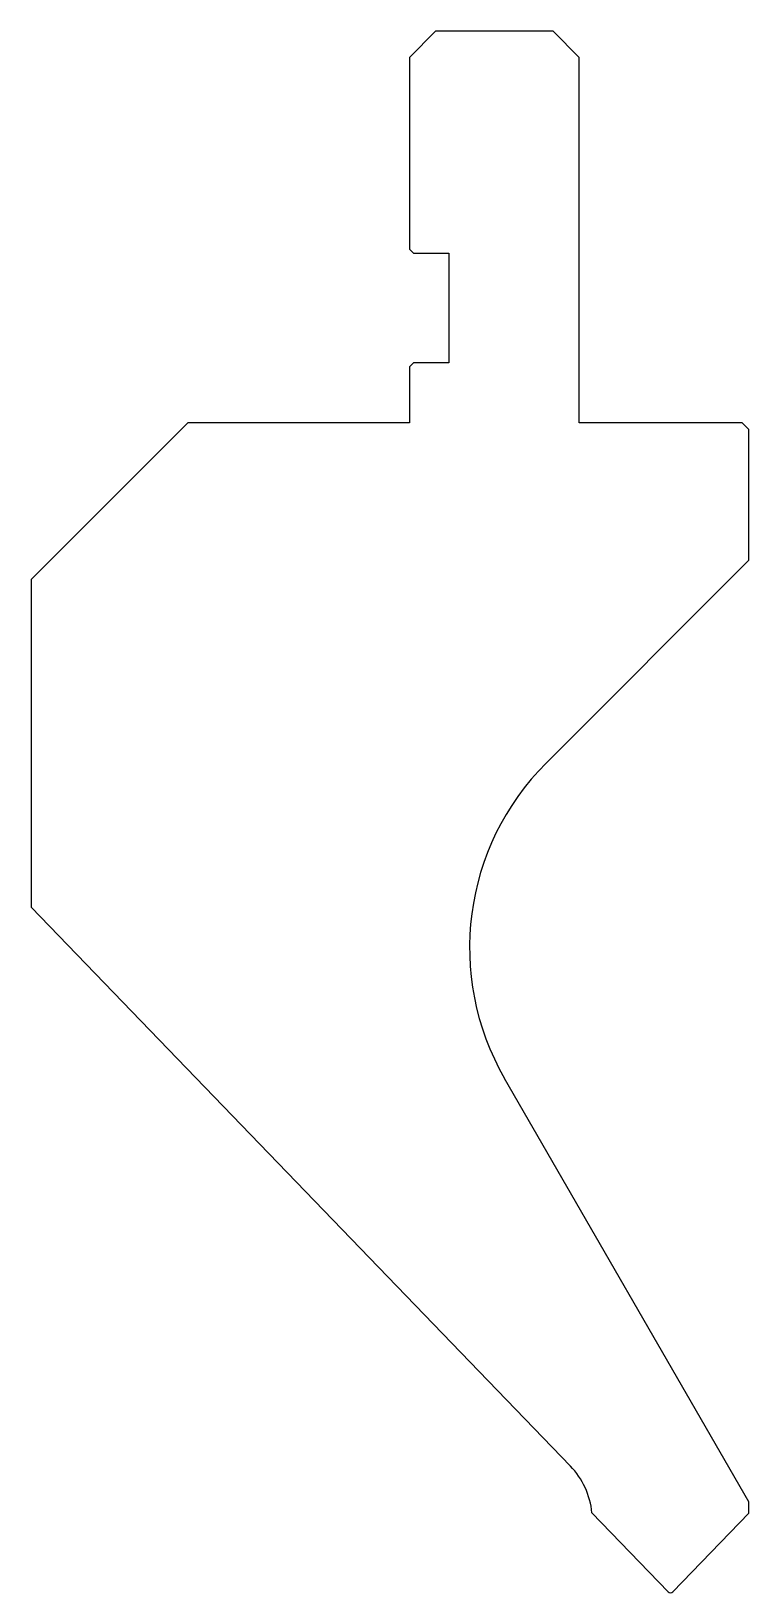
# Model space of a CAD drawing. Header units: metres. Extents: x -54 to 1, y -49 to 70.
import ezdxf

# ---------------------------------------------------------------- set-up
doc = ezdxf.new("R2010")
doc.units = ezdxf.units.M

msp = doc.modelspace()

# ---------------------------------------------------------------- linework, layer by layer
for p, q in [((-22.600005, 70.199986), (-24.600005, 68.199986)), ((-13.599996, 70.199986), (-22.600005, 70.199986)), ((-11.599996, 68.199986), (-13.599996, 70.199986)), ((-24.600005, 68.199986), (-24.600005, 53.499975)), ((-11.599996, 40.2), (-11.599996, 68.199986)), ((-24.600005, 53.499975), (-24.300005, 53.199975)), ((-24.300005, 53.199975), (-21.600003, 53.199975)), ((-21.600003, 53.199975), (-21.600003, 44.799975)), ((-24.300005, 44.799975), (-24.600005, 44.499975)), ((-24.600005, 44.499975), (-24.600005, 40.2)), ((-21.600003, 44.799975), (-24.300005, 44.799975)), ((-41.600001, 40.2), (-53.600001, 28.2)), ((-24.600005, 40.2), (-41.600001, 40.2)), ((0.900004, 40.2), (-11.599996, 40.2)), ((1.400004, 39.7), (0.900004, 40.2)), ((1.400004, 29.684275), (1.400004, 39.7)), ((-14.142136, 14.142136), (1.400004, 29.684275)), ((-53.600001, 28.2), (-53.600001, 3.098372)), ((-53.600001, 3.098372), (-12.277856, -39.691962)), ((1.400004, -42.424877), (-17.320508, -10)), ((1.400004, -43.296703), (1.400004, -42.424877)), ((-10.622608, -43.273296), (-4.779835, -49.323665)), ((-4.420165, -49.323665), (1.400004, -43.296703))]:
    msp.add_line(p, q)
for centre, radius, start, end in [((0, 0), 20, 135, 210), ((-16.594001, -43.860014), 6.000147, 5.611579, 44), ((-4.6, -49.15), 0.25, 224, 316)]:
    msp.add_arc(centre, radius, start, end)

doc.saveas('drawing.dxf')
